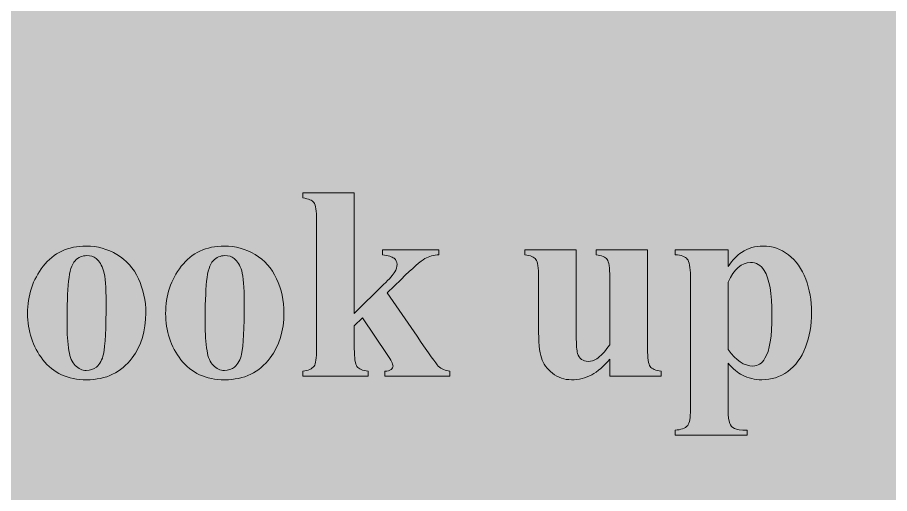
# Model space of a CAD drawing. Header units: inches. Extents: x -1481 to -429, y -1676 to -696.
# Drawn here: x -589.27 to -569.06, y -902.56 to -891.54 of the extents above; entities that cross this region are included whole.
import ezdxf

# ---------------------------------------------------------------- set-up
doc = ezdxf.new("R2010")
doc.units = ezdxf.units.IN
doc.header["$MEASUREMENT"] = 0
doc.layers.add('Layer 1', color=7, linetype='Continuous')

# ---------------------------------------------------------------- blocks, each defined once
blk = doc.blocks.new('block 2')
at = {"layer": 'Layer 1', "true_color": 0x009344}
h = blk.add_hatch(color=114, dxfattribs=at)
h.dxf.hatch_style = 2
h.paths.add_polyline_path([(-429.175, -985.727), (-669.175, -985.727), (-669.175, -695.727), (-429.175, -695.727)])
blk = doc.blocks.new('block 438')
at = {"layer": 'Layer 1', "true_color": 0x8cc63e}
h = blk.add_hatch(color=73, dxfattribs=at)
h.dxf.hatch_style = 2
edge = h.paths.add_edge_path()
edge.add_spline(control_points=[(-581.464, -895.605), (-581.464, -895.605), (-581.464, -898.392), (-581.464, -898.392), (-581.464, -898.392), (-580.786, -897.726), (-580.786, -897.726), (-580.647, -897.591), (-580.56, -897.493), (-580.525, -897.433), (-580.491, -897.373), (-580.474, -897.314), (-580.474, -897.258), (-580.474, -897.202), (-580.497, -897.155), (-580.542, -897.117), (-580.588, -897.08), (-580.678, -897.053), (-580.811, -897.036), (-580.811, -897.036), (-580.811, -896.921), (-580.811, -896.921), (-580.811, -896.921), (-579.502, -896.921), (-579.502, -896.921), (-579.502, -896.921), (-579.502, -897.036), (-579.502, -897.036), (-579.627, -897.042), (-579.736, -897.072), (-579.83, -897.125), (-579.924, -897.178), (-580.107, -897.338), (-580.38, -897.605), (-580.38, -897.605), (-580.699, -897.917), (-580.699, -897.917), (-580.699, -897.917), (-580.011, -898.923), (-580.011, -898.923), (-579.734, -899.331), (-579.57, -899.561), (-579.518, -899.611), (-579.447, -899.682), (-579.357, -899.721), (-579.249, -899.729), (-579.249, -899.729), (-579.249, -899.842), (-579.249, -899.842), (-579.249, -899.842), (-580.758, -899.842), (-580.758, -899.842), (-580.758, -899.842), (-580.758, -899.729), (-580.758, -899.729), (-580.691, -899.729), (-580.643, -899.717), (-580.613, -899.692), (-580.582, -899.667), (-580.567, -899.64), (-580.567, -899.611), (-580.567, -899.563), (-580.611, -899.474), (-580.699, -899.345), (-580.699, -899.345), (-581.276, -898.498), (-581.276, -898.498), (-581.276, -898.498), (-581.464, -898.682), (-581.464, -898.682), (-581.464, -898.682), (-581.464, -899.207), (-581.464, -899.207), (-581.464, -899.43), (-581.443, -899.57), (-581.402, -899.625), (-581.36, -899.68), (-581.274, -899.715), (-581.145, -899.729), (-581.145, -899.729), (-581.145, -899.842), (-581.145, -899.842), (-581.145, -899.842), (-582.654, -899.842), (-582.654, -899.842), (-582.654, -899.842), (-582.654, -899.729), (-582.654, -899.729), (-582.532, -899.717), (-582.444, -899.677), (-582.392, -899.611), (-582.357, -899.565), (-582.339, -899.43), (-582.339, -899.207), (-582.339, -899.207), (-582.339, -896.24), (-582.339, -896.24), (-582.339, -896.019), (-582.359, -895.881), (-582.4, -895.827), (-582.44, -895.773), (-582.525, -895.738), (-582.654, -895.721), (-582.654, -895.721), (-582.654, -895.605), (-582.654, -895.605), (-582.654, -895.605), (-581.464, -895.605), (-581.464, -895.605)], knot_values=[0, 0, 0, 0, 1, 1, 1, 2, 2, 2, 3, 3, 3, 4, 4, 4, 5, 5, 5, 6, 6, 6, 7, 7, 7, 8, 8, 8, 9, 9, 9, 10, 10, 10, 11, 11, 11, 12, 12, 12, 13, 13, 13, 14, 14, 14, 15, 15, 15, 16, 16, 16, 17, 17, 17, 18, 18, 18, 19, 19, 19, 20, 20, 20, 21, 21, 21, 22, 22, 22, 23, 23, 23, 24, 24, 24, 25, 25, 25, 26, 26, 26, 27, 27, 27, 28, 28, 28, 29, 29, 29, 30, 30, 30, 31, 31, 31, 32, 32, 32, 33, 33, 33, 34, 34, 34, 35, 35, 35, 36, 36, 36, 36], degree=3, periodic=1)
h = blk.add_hatch(color=73, dxfattribs=at)
h.dxf.hatch_style = 2
edge = h.paths.add_edge_path()
edge.add_spline(control_points=[(-587.672, -896.833), (-587.418, -896.833), (-587.181, -896.899), (-586.963, -897.03), (-586.744, -897.161), (-586.578, -897.347), (-586.464, -897.589), (-586.351, -897.831), (-586.294, -898.095), (-586.294, -898.383), (-586.294, -898.797), (-586.399, -899.144), (-586.61, -899.423), (-586.864, -899.76), (-587.215, -899.929), (-587.663, -899.929), (-588.102, -899.929), (-588.441, -899.775), (-588.678, -899.467), (-588.915, -899.159), (-589.034, -898.801), (-589.034, -898.395), (-589.034, -897.977), (-588.913, -897.611), (-588.67, -897.3), (-588.428, -896.989), (-588.095, -896.833), (-587.672, -896.833)], knot_values=[0, 0, 0, 0, 1, 1, 1, 2, 2, 2, 3, 3, 3, 4, 4, 4, 5, 5, 5, 6, 6, 6, 7, 7, 7, 8, 8, 8, 9, 9, 9, 9], degree=3, periodic=1)
edge = h.paths.add_edge_path()
edge.add_spline(control_points=[(-587.66, -897.055), (-587.766, -897.055), (-587.857, -897.095), (-587.933, -897.175), (-588.009, -897.255), (-588.059, -897.414), (-588.083, -897.65), (-588.107, -897.886), (-588.119, -898.215), (-588.119, -898.636), (-588.119, -898.858), (-588.104, -899.067), (-588.075, -899.261), (-588.052, -899.409), (-588.003, -899.521), (-587.928, -899.598), (-587.853, -899.675), (-587.768, -899.714), (-587.672, -899.714), (-587.578, -899.714), (-587.5, -899.688), (-587.438, -899.635), (-587.356, -899.565), (-587.302, -899.466), (-587.275, -899.339), (-587.234, -899.141), (-587.213, -898.741), (-587.213, -898.139), (-587.213, -897.785), (-587.233, -897.542), (-587.272, -897.409), (-587.312, -897.277), (-587.37, -897.181), (-587.447, -897.12), (-587.501, -897.077), (-587.572, -897.055), (-587.66, -897.055)], knot_values=[0, 0, 0, 0, 1, 1, 1, 2, 2, 2, 3, 3, 3, 4, 4, 4, 5, 5, 5, 6, 6, 6, 7, 7, 7, 8, 8, 8, 9, 9, 9, 10, 10, 10, 11, 11, 11, 12, 12, 12, 12], degree=3, periodic=1)
h = blk.add_hatch(color=73, dxfattribs=at)
h.dxf.hatch_style = 2
edge = h.paths.add_edge_path()
edge.add_spline(control_points=[(-584.473, -896.833), (-584.219, -896.833), (-583.982, -896.899), (-583.764, -897.03), (-583.545, -897.161), (-583.379, -897.347), (-583.265, -897.589), (-583.152, -897.831), (-583.095, -898.095), (-583.095, -898.383), (-583.095, -898.797), (-583.2, -899.144), (-583.41, -899.423), (-583.665, -899.76), (-584.016, -899.929), (-584.463, -899.929), (-584.903, -899.929), (-585.241, -899.775), (-585.479, -899.467), (-585.716, -899.159), (-585.835, -898.801), (-585.835, -898.395), (-585.835, -897.977), (-585.714, -897.611), (-585.471, -897.3), (-585.228, -896.989), (-584.896, -896.833), (-584.473, -896.833)], knot_values=[0, 0, 0, 0, 1, 1, 1, 2, 2, 2, 3, 3, 3, 4, 4, 4, 5, 5, 5, 6, 6, 6, 7, 7, 7, 8, 8, 8, 9, 9, 9, 9], degree=3, periodic=1)
edge = h.paths.add_edge_path()
edge.add_spline(control_points=[(-584.46, -897.055), (-584.567, -897.055), (-584.658, -897.095), (-584.734, -897.175), (-584.81, -897.255), (-584.86, -897.414), (-584.884, -897.65), (-584.908, -897.886), (-584.92, -898.215), (-584.92, -898.636), (-584.92, -898.858), (-584.905, -899.067), (-584.876, -899.261), (-584.853, -899.409), (-584.804, -899.521), (-584.729, -899.598), (-584.654, -899.675), (-584.569, -899.714), (-584.473, -899.714), (-584.379, -899.714), (-584.301, -899.688), (-584.238, -899.635), (-584.157, -899.565), (-584.103, -899.466), (-584.076, -899.339), (-584.034, -899.141), (-584.013, -898.741), (-584.013, -898.139), (-584.013, -897.785), (-584.033, -897.542), (-584.073, -897.409), (-584.112, -897.277), (-584.171, -897.181), (-584.248, -897.12), (-584.302, -897.077), (-584.373, -897.055), (-584.46, -897.055)], knot_values=[0, 0, 0, 0, 1, 1, 1, 2, 2, 2, 3, 3, 3, 4, 4, 4, 5, 5, 5, 6, 6, 6, 7, 7, 7, 8, 8, 8, 9, 9, 9, 10, 10, 10, 11, 11, 11, 12, 12, 12, 12], degree=3, periodic=1)
h = blk.add_hatch(color=73, dxfattribs=at)
h.dxf.hatch_style = 2
edge = h.paths.add_edge_path()
edge.add_spline(control_points=[(-574.672, -896.921), (-574.672, -896.921), (-574.672, -899.207), (-574.672, -899.207), (-574.672, -899.43), (-574.651, -899.57), (-574.609, -899.625), (-574.568, -899.68), (-574.483, -899.715), (-574.356, -899.729), (-574.356, -899.729), (-574.356, -899.842), (-574.356, -899.842), (-574.356, -899.842), (-575.547, -899.842), (-575.547, -899.842), (-575.547, -899.842), (-575.547, -899.451), (-575.547, -899.451), (-575.686, -899.618), (-575.826, -899.739), (-575.965, -899.815), (-576.105, -899.891), (-576.261, -899.929), (-576.434, -899.929), (-576.598, -899.929), (-576.745, -899.879), (-576.873, -899.778), (-577.001, -899.677), (-577.087, -899.559), (-577.131, -899.423), (-577.174, -899.288), (-577.196, -899.051), (-577.196, -898.714), (-577.196, -898.714), (-577.196, -897.555), (-577.196, -897.555), (-577.196, -897.334), (-577.217, -897.197), (-577.257, -897.142), (-577.298, -897.088), (-577.383, -897.053), (-577.512, -897.036), (-577.512, -897.036), (-577.512, -896.921), (-577.512, -896.921), (-577.512, -896.921), (-576.321, -896.921), (-576.321, -896.921), (-576.321, -896.921), (-576.321, -898.917), (-576.321, -898.917), (-576.321, -899.125), (-576.312, -899.259), (-576.292, -899.32), (-576.272, -899.38), (-576.241, -899.426), (-576.198, -899.458), (-576.155, -899.489), (-576.106, -899.504), (-576.05, -899.504), (-575.975, -899.504), (-575.907, -899.484), (-575.847, -899.445), (-575.763, -899.391), (-575.663, -899.282), (-575.547, -899.117), (-575.547, -899.117), (-575.547, -897.555), (-575.547, -897.555), (-575.547, -897.334), (-575.567, -897.197), (-575.608, -897.142), (-575.648, -897.088), (-575.733, -897.053), (-575.862, -897.036), (-575.862, -897.036), (-575.862, -896.921), (-575.862, -896.921), (-575.862, -896.921), (-574.672, -896.921), (-574.672, -896.921)], knot_values=[0, 0, 0, 0, 1, 1, 1, 2, 2, 2, 3, 3, 3, 4, 4, 4, 5, 5, 5, 6, 6, 6, 7, 7, 7, 8, 8, 8, 9, 9, 9, 10, 10, 10, 11, 11, 11, 12, 12, 12, 13, 13, 13, 14, 14, 14, 15, 15, 15, 16, 16, 16, 17, 17, 17, 18, 18, 18, 19, 19, 19, 20, 20, 20, 21, 21, 21, 22, 22, 22, 23, 23, 23, 24, 24, 24, 25, 25, 25, 26, 26, 26, 27, 27, 27, 27], degree=3, periodic=1)
h = blk.add_hatch(color=73, dxfattribs=at)
h.dxf.hatch_style = 2
edge = h.paths.add_edge_path()
edge.add_spline(control_points=[(-572.804, -899.545), (-572.804, -899.545), (-572.804, -900.632), (-572.804, -900.632), (-572.804, -900.782), (-572.792, -900.884), (-572.768, -900.938), (-572.744, -900.992), (-572.707, -901.032), (-572.657, -901.057), (-572.607, -901.082), (-572.509, -901.095), (-572.363, -901.095), (-572.363, -901.095), (-572.363, -901.21), (-572.363, -901.21), (-572.363, -901.21), (-574.028, -901.21), (-574.028, -901.21), (-574.028, -901.21), (-574.028, -901.095), (-574.028, -901.095), (-573.899, -901.09), (-573.803, -901.054), (-573.741, -900.985), (-573.699, -900.937), (-573.678, -900.813), (-573.678, -900.613), (-573.678, -900.613), (-573.678, -897.53), (-573.678, -897.53), (-573.678, -897.324), (-573.702, -897.192), (-573.75, -897.135), (-573.798, -897.077), (-573.891, -897.044), (-574.028, -897.036), (-574.028, -897.036), (-574.028, -896.921), (-574.028, -896.921), (-574.028, -896.921), (-572.804, -896.921), (-572.804, -896.921), (-572.804, -896.921), (-572.804, -897.305), (-572.804, -897.305), (-572.702, -897.155), (-572.597, -897.047), (-572.491, -896.98), (-572.339, -896.882), (-572.174, -896.833), (-571.994, -896.833), (-571.78, -896.833), (-571.585, -896.901), (-571.409, -897.036), (-571.233, -897.171), (-571.099, -897.358), (-571.007, -897.597), (-570.915, -897.835), (-570.87, -898.092), (-570.87, -898.367), (-570.87, -898.663), (-570.917, -898.933), (-571.012, -899.178), (-571.107, -899.422), (-571.244, -899.609), (-571.424, -899.737), (-571.604, -899.865), (-571.805, -899.929), (-572.026, -899.929), (-572.186, -899.929), (-572.336, -899.894), (-572.475, -899.823), (-572.58, -899.769), (-572.689, -899.676), (-572.804, -899.545)], knot_values=[0, 0, 0, 0, 1, 1, 1, 2, 2, 2, 3, 3, 3, 4, 4, 4, 5, 5, 5, 6, 6, 6, 7, 7, 7, 8, 8, 8, 9, 9, 9, 10, 10, 10, 11, 11, 11, 12, 12, 12, 13, 13, 13, 14, 14, 14, 15, 15, 15, 16, 16, 16, 17, 17, 17, 18, 18, 18, 19, 19, 19, 20, 20, 20, 21, 21, 21, 22, 22, 22, 23, 23, 23, 24, 24, 24, 25, 25, 25, 25], degree=3, periodic=1)
edge = h.paths.add_edge_path()
edge.add_spline(control_points=[(-572.804, -899.23), (-572.624, -899.483), (-572.433, -899.611), (-572.229, -899.611), (-572.116, -899.611), (-572.024, -899.551), (-571.951, -899.432), (-571.842, -899.257), (-571.788, -898.924), (-571.788, -898.433), (-571.788, -897.929), (-571.848, -897.584), (-571.966, -897.398), (-572.045, -897.276), (-572.152, -897.214), (-572.285, -897.214), (-572.495, -897.214), (-572.668, -897.366), (-572.804, -897.67), (-572.804, -897.67), (-572.804, -899.23), (-572.804, -899.23)], knot_values=[0, 0, 0, 0, 1, 1, 1, 2, 2, 2, 3, 3, 3, 4, 4, 4, 5, 5, 5, 6, 6, 6, 7, 7, 7, 7], degree=3, periodic=1)
at = {"layer": 'Layer 1', "lineweight": 0}
for points, knots in [([(-581.464, -895.605), (-581.464, -895.605), (-581.464, -898.392), (-581.464, -898.392), (-581.464, -898.392), (-580.786, -897.726), (-580.786, -897.726), (-580.647, -897.591), (-580.56, -897.493), (-580.525, -897.433), (-580.491, -897.373), (-580.474, -897.314), (-580.474, -897.258), (-580.474, -897.202), (-580.497, -897.155), (-580.542, -897.117), (-580.588, -897.08), (-580.678, -897.053), (-580.811, -897.036), (-580.811, -897.036), (-580.811, -896.921), (-580.811, -896.921), (-580.811, -896.921), (-579.502, -896.921), (-579.502, -896.921), (-579.502, -896.921), (-579.502, -897.036), (-579.502, -897.036), (-579.627, -897.042), (-579.736, -897.072), (-579.83, -897.125), (-579.924, -897.178), (-580.107, -897.338), (-580.38, -897.605), (-580.38, -897.605), (-580.699, -897.917), (-580.699, -897.917), (-580.699, -897.917), (-580.011, -898.923), (-580.011, -898.923), (-579.734, -899.331), (-579.57, -899.561), (-579.518, -899.611), (-579.447, -899.682), (-579.357, -899.721), (-579.249, -899.729), (-579.249, -899.729), (-579.249, -899.842), (-579.249, -899.842), (-579.249, -899.842), (-580.758, -899.842), (-580.758, -899.842), (-580.758, -899.842), (-580.758, -899.729), (-580.758, -899.729), (-580.691, -899.729), (-580.643, -899.717), (-580.613, -899.692), (-580.582, -899.667), (-580.567, -899.64), (-580.567, -899.611), (-580.567, -899.563), (-580.611, -899.474), (-580.699, -899.345), (-580.699, -899.345), (-581.276, -898.498), (-581.276, -898.498), (-581.276, -898.498), (-581.464, -898.682), (-581.464, -898.682), (-581.464, -898.682), (-581.464, -899.207), (-581.464, -899.207), (-581.464, -899.43), (-581.443, -899.57), (-581.402, -899.625), (-581.36, -899.68), (-581.274, -899.715), (-581.145, -899.729), (-581.145, -899.729), (-581.145, -899.842), (-581.145, -899.842), (-581.145, -899.842), (-582.654, -899.842), (-582.654, -899.842), (-582.654, -899.842), (-582.654, -899.729), (-582.654, -899.729), (-582.532, -899.717), (-582.444, -899.677), (-582.392, -899.611), (-582.357, -899.565), (-582.339, -899.43), (-582.339, -899.207), (-582.339, -899.207), (-582.339, -896.24), (-582.339, -896.24), (-582.339, -896.019), (-582.359, -895.881), (-582.4, -895.827), (-582.44, -895.773), (-582.525, -895.738), (-582.654, -895.721), (-582.654, -895.721), (-582.654, -895.605), (-582.654, -895.605), (-582.654, -895.605), (-581.464, -895.605), (-581.464, -895.605)], [0, 0, 0, 0, 1, 1, 1, 2, 2, 2, 3, 3, 3, 4, 4, 4, 5, 5, 5, 6, 6, 6, 7, 7, 7, 8, 8, 8, 9, 9, 9, 10, 10, 10, 11, 11, 11, 12, 12, 12, 13, 13, 13, 14, 14, 14, 15, 15, 15, 16, 16, 16, 17, 17, 17, 18, 18, 18, 19, 19, 19, 20, 20, 20, 21, 21, 21, 22, 22, 22, 23, 23, 23, 24, 24, 24, 25, 25, 25, 26, 26, 26, 27, 27, 27, 28, 28, 28, 29, 29, 29, 30, 30, 30, 31, 31, 31, 32, 32, 32, 33, 33, 33, 34, 34, 34, 35, 35, 35, 36, 36, 36, 36]), ([(-587.672, -896.833), (-587.418, -896.833), (-587.181, -896.899), (-586.963, -897.03), (-586.744, -897.161), (-586.578, -897.347), (-586.464, -897.589), (-586.351, -897.831), (-586.294, -898.095), (-586.294, -898.383), (-586.294, -898.797), (-586.399, -899.144), (-586.61, -899.423), (-586.864, -899.76), (-587.215, -899.929), (-587.663, -899.929), (-588.102, -899.929), (-588.441, -899.775), (-588.678, -899.467), (-588.915, -899.159), (-589.034, -898.801), (-589.034, -898.395), (-589.034, -897.977), (-588.913, -897.611), (-588.67, -897.3), (-588.428, -896.989), (-588.095, -896.833), (-587.672, -896.833)], [0, 0, 0, 0, 1, 1, 1, 2, 2, 2, 3, 3, 3, 4, 4, 4, 5, 5, 5, 6, 6, 6, 7, 7, 7, 8, 8, 8, 9, 9, 9, 9]), ([(-584.473, -896.833), (-584.219, -896.833), (-583.982, -896.899), (-583.764, -897.03), (-583.545, -897.161), (-583.379, -897.347), (-583.265, -897.589), (-583.152, -897.831), (-583.095, -898.095), (-583.095, -898.383), (-583.095, -898.797), (-583.2, -899.144), (-583.41, -899.423), (-583.665, -899.76), (-584.016, -899.929), (-584.463, -899.929), (-584.903, -899.929), (-585.241, -899.775), (-585.479, -899.467), (-585.716, -899.159), (-585.835, -898.801), (-585.835, -898.395), (-585.835, -897.977), (-585.714, -897.611), (-585.471, -897.3), (-585.228, -896.989), (-584.896, -896.833), (-584.473, -896.833)], [0, 0, 0, 0, 1, 1, 1, 2, 2, 2, 3, 3, 3, 4, 4, 4, 5, 5, 5, 6, 6, 6, 7, 7, 7, 8, 8, 8, 9, 9, 9, 9]), ([(-574.672, -896.921), (-574.672, -896.921), (-574.672, -899.207), (-574.672, -899.207), (-574.672, -899.43), (-574.651, -899.57), (-574.609, -899.625), (-574.568, -899.68), (-574.483, -899.715), (-574.356, -899.729), (-574.356, -899.729), (-574.356, -899.842), (-574.356, -899.842), (-574.356, -899.842), (-575.547, -899.842), (-575.547, -899.842), (-575.547, -899.842), (-575.547, -899.451), (-575.547, -899.451), (-575.686, -899.618), (-575.826, -899.739), (-575.965, -899.815), (-576.105, -899.891), (-576.261, -899.929), (-576.434, -899.929), (-576.598, -899.929), (-576.745, -899.879), (-576.873, -899.778), (-577.001, -899.677), (-577.087, -899.559), (-577.131, -899.423), (-577.174, -899.288), (-577.196, -899.051), (-577.196, -898.714), (-577.196, -898.714), (-577.196, -897.555), (-577.196, -897.555), (-577.196, -897.334), (-577.217, -897.197), (-577.257, -897.142), (-577.298, -897.088), (-577.383, -897.053), (-577.512, -897.036), (-577.512, -897.036), (-577.512, -896.921), (-577.512, -896.921), (-577.512, -896.921), (-576.321, -896.921), (-576.321, -896.921), (-576.321, -896.921), (-576.321, -898.917), (-576.321, -898.917), (-576.321, -899.125), (-576.312, -899.259), (-576.292, -899.32), (-576.272, -899.38), (-576.241, -899.426), (-576.198, -899.458), (-576.155, -899.489), (-576.106, -899.504), (-576.05, -899.504), (-575.975, -899.504), (-575.907, -899.484), (-575.847, -899.445), (-575.763, -899.391), (-575.663, -899.282), (-575.547, -899.117), (-575.547, -899.117), (-575.547, -897.555), (-575.547, -897.555), (-575.547, -897.334), (-575.567, -897.197), (-575.608, -897.142), (-575.648, -897.088), (-575.733, -897.053), (-575.862, -897.036), (-575.862, -897.036), (-575.862, -896.921), (-575.862, -896.921), (-575.862, -896.921), (-574.672, -896.921), (-574.672, -896.921)], [0, 0, 0, 0, 1, 1, 1, 2, 2, 2, 3, 3, 3, 4, 4, 4, 5, 5, 5, 6, 6, 6, 7, 7, 7, 8, 8, 8, 9, 9, 9, 10, 10, 10, 11, 11, 11, 12, 12, 12, 13, 13, 13, 14, 14, 14, 15, 15, 15, 16, 16, 16, 17, 17, 17, 18, 18, 18, 19, 19, 19, 20, 20, 20, 21, 21, 21, 22, 22, 22, 23, 23, 23, 24, 24, 24, 25, 25, 25, 26, 26, 26, 27, 27, 27, 27]), ([(-572.804, -899.545), (-572.804, -899.545), (-572.804, -900.632), (-572.804, -900.632), (-572.804, -900.782), (-572.792, -900.884), (-572.768, -900.938), (-572.744, -900.992), (-572.707, -901.032), (-572.657, -901.057), (-572.607, -901.082), (-572.509, -901.095), (-572.363, -901.095), (-572.363, -901.095), (-572.363, -901.21), (-572.363, -901.21), (-572.363, -901.21), (-574.028, -901.21), (-574.028, -901.21), (-574.028, -901.21), (-574.028, -901.095), (-574.028, -901.095), (-573.899, -901.09), (-573.803, -901.054), (-573.741, -900.985), (-573.699, -900.937), (-573.678, -900.813), (-573.678, -900.613), (-573.678, -900.613), (-573.678, -897.53), (-573.678, -897.53), (-573.678, -897.324), (-573.702, -897.192), (-573.75, -897.135), (-573.798, -897.077), (-573.891, -897.044), (-574.028, -897.036), (-574.028, -897.036), (-574.028, -896.921), (-574.028, -896.921), (-574.028, -896.921), (-572.804, -896.921), (-572.804, -896.921), (-572.804, -896.921), (-572.804, -897.305), (-572.804, -897.305), (-572.702, -897.155), (-572.597, -897.047), (-572.491, -896.98), (-572.339, -896.882), (-572.174, -896.833), (-571.994, -896.833), (-571.78, -896.833), (-571.585, -896.901), (-571.409, -897.036), (-571.233, -897.171), (-571.099, -897.358), (-571.007, -897.597), (-570.915, -897.835), (-570.87, -898.092), (-570.87, -898.367), (-570.87, -898.663), (-570.917, -898.933), (-571.012, -899.178), (-571.107, -899.422), (-571.244, -899.609), (-571.424, -899.737), (-571.604, -899.865), (-571.805, -899.929), (-572.026, -899.929), (-572.186, -899.929), (-572.336, -899.894), (-572.475, -899.823), (-572.58, -899.769), (-572.689, -899.676), (-572.804, -899.545)], [0, 0, 0, 0, 1, 1, 1, 2, 2, 2, 3, 3, 3, 4, 4, 4, 5, 5, 5, 6, 6, 6, 7, 7, 7, 8, 8, 8, 9, 9, 9, 10, 10, 10, 11, 11, 11, 12, 12, 12, 13, 13, 13, 14, 14, 14, 15, 15, 15, 16, 16, 16, 17, 17, 17, 18, 18, 18, 19, 19, 19, 20, 20, 20, 21, 21, 21, 22, 22, 22, 23, 23, 23, 24, 24, 24, 25, 25, 25, 25]), ([(-587.66, -897.055), (-587.766, -897.055), (-587.857, -897.095), (-587.933, -897.175), (-588.009, -897.255), (-588.059, -897.414), (-588.083, -897.65), (-588.107, -897.886), (-588.119, -898.215), (-588.119, -898.636), (-588.119, -898.858), (-588.104, -899.067), (-588.075, -899.261), (-588.052, -899.409), (-588.003, -899.521), (-587.928, -899.598), (-587.853, -899.675), (-587.768, -899.714), (-587.672, -899.714), (-587.578, -899.714), (-587.5, -899.688), (-587.438, -899.635), (-587.356, -899.565), (-587.302, -899.466), (-587.275, -899.339), (-587.234, -899.141), (-587.213, -898.741), (-587.213, -898.139), (-587.213, -897.785), (-587.233, -897.542), (-587.272, -897.409), (-587.312, -897.277), (-587.37, -897.181), (-587.447, -897.12), (-587.501, -897.077), (-587.572, -897.055), (-587.66, -897.055)], [0, 0, 0, 0, 1, 1, 1, 2, 2, 2, 3, 3, 3, 4, 4, 4, 5, 5, 5, 6, 6, 6, 7, 7, 7, 8, 8, 8, 9, 9, 9, 10, 10, 10, 11, 11, 11, 12, 12, 12, 12]), ([(-584.46, -897.055), (-584.567, -897.055), (-584.658, -897.095), (-584.734, -897.175), (-584.81, -897.255), (-584.86, -897.414), (-584.884, -897.65), (-584.908, -897.886), (-584.92, -898.215), (-584.92, -898.636), (-584.92, -898.858), (-584.905, -899.067), (-584.876, -899.261), (-584.853, -899.409), (-584.804, -899.521), (-584.729, -899.598), (-584.654, -899.675), (-584.569, -899.714), (-584.473, -899.714), (-584.379, -899.714), (-584.301, -899.688), (-584.238, -899.635), (-584.157, -899.565), (-584.103, -899.466), (-584.076, -899.339), (-584.034, -899.141), (-584.013, -898.741), (-584.013, -898.139), (-584.013, -897.785), (-584.033, -897.542), (-584.073, -897.409), (-584.112, -897.277), (-584.171, -897.181), (-584.248, -897.12), (-584.302, -897.077), (-584.373, -897.055), (-584.46, -897.055)], [0, 0, 0, 0, 1, 1, 1, 2, 2, 2, 3, 3, 3, 4, 4, 4, 5, 5, 5, 6, 6, 6, 7, 7, 7, 8, 8, 8, 9, 9, 9, 10, 10, 10, 11, 11, 11, 12, 12, 12, 12]), ([(-572.804, -899.23), (-572.624, -899.483), (-572.433, -899.611), (-572.229, -899.611), (-572.116, -899.611), (-572.024, -899.551), (-571.951, -899.432), (-571.842, -899.257), (-571.788, -898.924), (-571.788, -898.433), (-571.788, -897.929), (-571.848, -897.584), (-571.966, -897.398), (-572.045, -897.276), (-572.152, -897.214), (-572.285, -897.214), (-572.495, -897.214), (-572.668, -897.366), (-572.804, -897.67), (-572.804, -897.67), (-572.804, -899.23), (-572.804, -899.23)], [0, 0, 0, 0, 1, 1, 1, 2, 2, 2, 3, 3, 3, 4, 4, 4, 5, 5, 5, 6, 6, 6, 7, 7, 7, 7])]:
    blk.add_open_spline(points, degree=3, knots=knots, dxfattribs=at)

msp = doc.modelspace()

# ---------------------------------------------------------------- hatches: boundary and pattern name
at = {"layer": 'Layer 1', "true_color": 0x006738}
h = msp.add_hatch(color=116, dxfattribs=at)
h.dxf.hatch_style = 2
h.paths.add_polyline_path([(-484.406, -970.727), (-654.406, -970.727), (-654.406, -751.646), (-484.406, -751.646)])

# ---------------------------------------------------------------- block references
at = {"layer": 'Layer 1'}
for name in ['block 2', 'block 438']:
    msp.add_blockref(name, (0, 0), dxfattribs=at)

doc.saveas('drawing.dxf')
